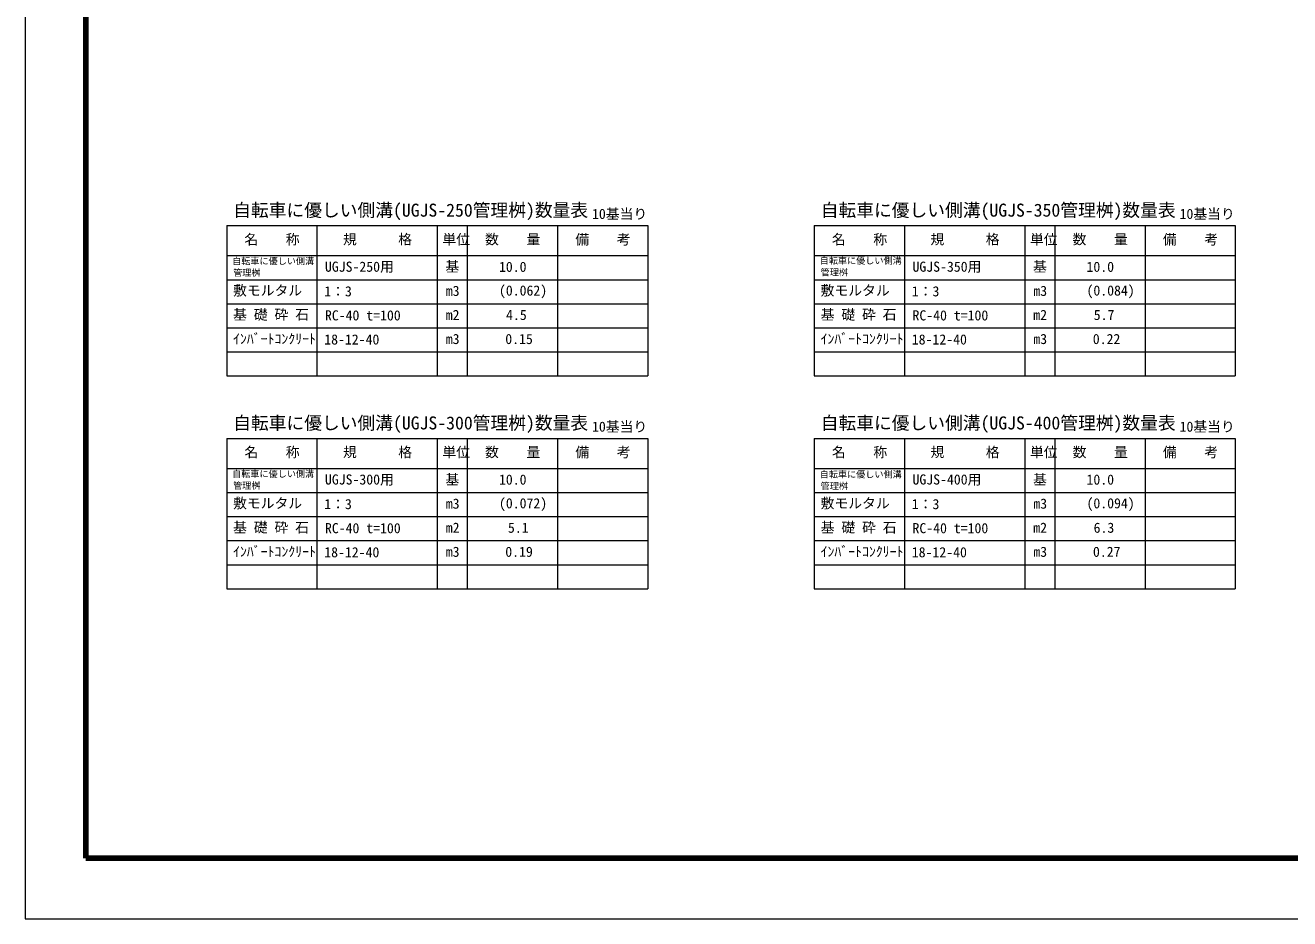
# Model space of a CAD drawing. Units: millimetres on the paper. Extents: x 0 to 841, y 0 to 594.
# Drawn here: x 0 to 420.5, y 0 to 297 of the extents above; entities that cross this region are included whole.
import ezdxf
from ezdxf.enums import TextEntityAlignment as Align

# ---------------------------------------------------------------- set-up
doc = ezdxf.new("R2010")
doc.units = ezdxf.units.MM
for name, color, linetype, lineweight in [('D-BMK-HTXT', 7, 'Continuous', 13), ('D-TTL-LINE（区切線）', 7, 'Continuous', 18), ('D-TTL（外枠）', 2, 'Continuous', 140)]:
    doc.layers.add(name, color=color, linetype=linetype, lineweight=lineweight)
doc.styles.add('ＭＳ ゴシック', font='')
doc.styles.get('ＭＳ ゴシック').set_extended_font_data('MS Gothic')

msp = doc.modelspace()

# ---------------------------------------------------------------- linework, layer by layer
at = {"layer": 'D-BMK-HTXT'}
for p, q in [((67.007, 230.424), (67.007, 180.424)), ((67.007, 230.424), (207.007, 230.424)), ((97.007, 230.424), (97.007, 180.424)), ((137.007, 230.424), (137.007, 180.424)), ((147.007, 230.424), (147.007, 180.424)), ((177.007, 230.424), (177.007, 180.424)), ((207.007, 230.424), (207.007, 180.424)), ((262.405, 230.424), (262.405, 180.424)), ((262.405, 230.424), (402.405, 230.424)), ((292.405, 230.424), (292.405, 180.424)), ((332.405, 230.424), (332.405, 180.424)), ((342.405, 230.424), (342.405, 180.424)), ((372.405, 230.424), (372.405, 180.424)), ((402.405, 230.424), (402.405, 180.424)), ((67.007, 220.424), (207.007, 220.424)), ((262.405, 220.424), (402.405, 220.424)), ((67.007, 212.424), (207.007, 212.424)), ((262.405, 212.424), (402.405, 212.424)), ((67.007, 204.424), (207.007, 204.424)), ((262.405, 204.424), (402.405, 204.424)), ((67.007, 196.424), (207.007, 196.424)), ((262.405, 196.424), (402.405, 196.424)), ((67.007, 188.424), (207.007, 188.424)), ((262.405, 188.424), (402.405, 188.424)), ((67.007, 180.424), (207.007, 180.424)), ((262.405, 180.424), (402.405, 180.424)), ((67.007, 159.688), (67.007, 109.688)), ((67.007, 159.688), (207.007, 159.688)), ((97.007, 159.688), (97.007, 109.688)), ((137.007, 159.688), (137.007, 109.688)), ((147.007, 159.688), (147.007, 109.688)), ((177.007, 159.688), (177.007, 109.688)), ((207.007, 159.688), (207.007, 109.688)), ((262.405, 159.688), (262.405, 109.688)), ((262.405, 159.688), (402.405, 159.688)), ((292.405, 159.688), (292.405, 109.688)), ((332.405, 159.688), (332.405, 109.688)), ((342.405, 159.688), (342.405, 109.688)), ((372.405, 159.688), (372.405, 109.688)), ((402.405, 159.688), (402.405, 109.688)), ((67.007, 149.688), (207.007, 149.688)), ((262.405, 149.688), (402.405, 149.688)), ((67.007, 141.688), (207.007, 141.688)), ((262.405, 141.688), (402.405, 141.688)), ((67.007, 133.688), (207.007, 133.688)), ((262.405, 133.688), (402.405, 133.688)), ((67.007, 125.688), (207.007, 125.688)), ((262.405, 125.688), (402.405, 125.688)), ((67.007, 117.688), (207.007, 117.688)), ((262.405, 117.688), (402.405, 117.688)), ((67.007, 109.688), (207.007, 109.688)), ((262.405, 109.688), (402.405, 109.688))]:
    msp.add_line(p, q, dxfattribs=at)
at = {"layer": 'D-TTL-LINE（区切線）'}
for p, q in [((0, 594), (0, 0)), ((0, 0), (841, 0))]:
    msp.add_line(p, q, dxfattribs=at)
at = {"layer": 'D-TTL（外枠）'}
for p, q in [((20.1, 573.9), (20.1, 20.1)), ((20.1, 20.1), (820.9, 20.1))]:
    msp.add_line(p, q, dxfattribs=at)

# ---------------------------------------------------------------- texts
at = {"layer": 'D-BMK-HTXT', "style": 'ＭＳ ゴシック'}
for s, height, p in [('自転車に優しい側溝(UGJS-250管理桝)数量表', 4.33, (69.131, 232.086)), ('10基当り', 3.367, (188.473, 231.621)), ('自転車に優しい側溝(UGJS-350管理桝)数量表', 4.33, (264.529, 232.086)), ('10基当り', 3.367, (383.871, 231.621)), ('名\u3000\u3000称', 3.367, (72.848, 223.143)), ('規\u3000\u3000\u3000格', 3.367, (105.651, 223.161)), ('単位', 3.367, (138.714, 223.126)), ('数\u3000\u3000量', 3.367, (152.9, 223.161)), ('備\u3000\u3000考', 3.367, (182.918, 223.133)), ('名\u3000\u3000称', 3.367, (268.246, 223.143)), ('規\u3000\u3000\u3000格', 3.367, (301.05, 223.161)), ('単位', 3.367, (334.112, 223.126)), ('数\u3000\u3000量', 3.367, (348.298, 223.161)), ('備\u3000\u3000考', 3.367, (378.316, 223.133)), ('自転車に優しい側溝', 2.165, (68.791, 216.876)), ('基', 3.367, (139.725, 214.063)), ('自転車に優しい側溝', 2.165, (264.189, 217.039)), ('基', 3.367, (335.123, 214.063)), ('管理桝', 2.165, (69.121, 213.003)), ('UGJS-250用', 3.367, (99.655, 214.062)), ('10.0', 3.367, (157.523, 214.026)), ('管理桝', 2.165, (264.52, 213.165)), ('UGJS-350用', 3.367, (295.054, 214.062)), ('10.0', 3.367, (352.922, 214.026)), ('敷モルタル', 3.367, (69.113, 206.168)), ('m3', 3.367, (139.832, 206.026)), ('(0.062)', 3.367, (157.523, 206.143)), ('敷モルタル', 3.367, (264.511, 206.168)), ('m3', 3.367, (335.23, 206.026)), ('(0.084)', 3.367, (352.922, 206.143)), ('1：3', 3.367, (99.424, 205.874)), ('1：3', 3.367, (294.823, 205.874)), ('基 礎 砕 石', 3.367, (69.113, 198.134)), ('RC-40 t=100', 3.367, (99.655, 197.874)), ('m2', 3.367, (139.823, 198.026)), ('4.5', 3.367, (159.889, 198.026)), ('基 礎 砕 石', 3.367, (264.511, 198.134)), ('RC-40 t=100', 3.367, (295.054, 197.874)), ('m2', 3.367, (335.221, 198.026)), ('5.7', 3.367, (355.323, 198.026)), ('ｲﾝﾊﾞｰﾄｺﾝｸﾘｰﾄ', 3.367, (69.095, 190.098)), ('18-12-40', 3.367, (99.424, 189.874)), ('m3', 3.367, (139.832, 190.026)), ('0.15', 3.367, (159.63, 190.026)), ('ｲﾝﾊﾞｰﾄｺﾝｸﾘｰﾄ', 3.367, (264.493, 190.098)), ('18-12-40', 3.367, (294.823, 189.874)), ('m3', 3.367, (335.23, 190.026)), ('0.22', 3.367, (355.011, 190.026)), ('自転車に優しい側溝(UGJS-300管理桝)数量表', 4.33, (69.131, 161.351)), ('10基当り', 3.367, (188.473, 160.885)), ('自転車に優しい側溝(UGJS-400管理桝)数量表', 4.33, (264.529, 161.351)), ('10基当り', 3.367, (383.871, 160.885)), ('名\u3000\u3000称', 3.367, (72.848, 152.407)), ('規\u3000\u3000\u3000格', 3.367, (105.651, 152.425)), ('単位', 3.367, (138.714, 152.39)), ('数\u3000\u3000量', 3.367, (152.9, 152.425)), ('備\u3000\u3000考', 3.367, (182.918, 152.397)), ('名\u3000\u3000称', 3.367, (268.246, 152.407)), ('規\u3000\u3000\u3000格', 3.367, (301.05, 152.425)), ('単位', 3.367, (334.112, 152.39)), ('数\u3000\u3000量', 3.367, (348.298, 152.425)), ('備\u3000\u3000考', 3.367, (378.316, 152.397)), ('自転車に優しい側溝', 2.165, (68.791, 146.141)), ('UGJS-300用', 3.367, (99.655, 143.326)), ('基', 3.367, (139.725, 143.327)), ('10.0', 3.367, (157.523, 143.29)), ('自転車に優しい側溝', 2.165, (264.189, 145.978)), ('UGJS-400用', 3.367, (295.054, 143.326)), ('基', 3.367, (335.123, 143.327)), ('10.0', 3.367, (352.922, 143.29)), ('管理桝', 2.165, (69.121, 142.267)), ('管理桝', 2.165, (264.52, 142.104)), ('敷モルタル', 3.367, (69.113, 135.432)), ('1：3', 3.367, (99.424, 135.139)), ('m3', 3.367, (139.832, 135.29)), ('(0.072)', 3.367, (157.523, 135.407)), ('敷モルタル', 3.367, (264.511, 135.432)), ('1：3', 3.367, (294.823, 135.139)), ('m3', 3.367, (335.23, 135.29)), ('(0.094)', 3.367, (352.922, 135.407)), ('基 礎 砕 石', 3.367, (69.113, 127.399)), ('RC-40 t=100', 3.367, (99.655, 127.139)), ('m2', 3.367, (139.823, 127.29)), ('5.1', 3.367, (160.509, 127.29)), ('基 礎 砕 石', 3.367, (264.511, 127.399)), ('RC-40 t=100', 3.367, (295.054, 127.139)), ('m2', 3.367, (335.221, 127.29)), ('6.3', 3.367, (355.288, 127.29)), ('ｲﾝﾊﾞｰﾄｺﾝｸﾘｰﾄ', 3.367, (69.095, 119.362)), ('18-12-40', 3.367, (99.424, 119.139)), ('m3', 3.367, (139.832, 119.29)), ('0.19', 3.367, (159.63, 119.29)), ('ｲﾝﾊﾞｰﾄｺﾝｸﾘｰﾄ', 3.367, (264.493, 119.362)), ('18-12-40', 3.367, (294.823, 119.139)), ('m3', 3.367, (335.23, 119.29)), ('0.27', 3.367, (355.063, 119.29))]:
    msp.add_text(s, height=height, dxfattribs=at).set_placement(p, align=Align.BOTTOM_LEFT)

doc.saveas('drawing.dxf')
